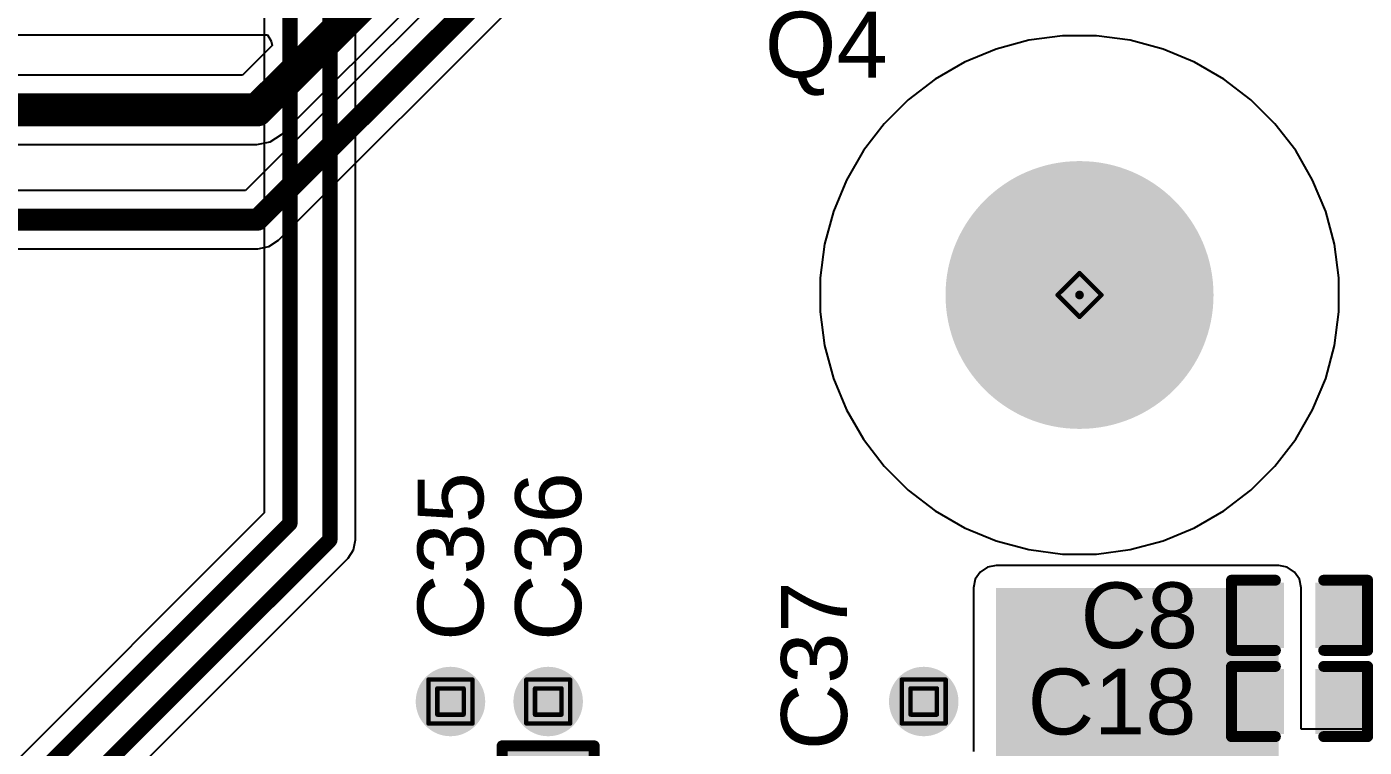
# Model space of a CAD drawing. Header units: inches. Extents: x -6 to 198, y 0 to 119.
# Drawn here: x 22.82 to 38.29, y 22.18 to 30.52 of the extents above; entities that cross this region are included whole.
import ezdxf

# ---------------------------------------------------------------- set-up
doc = ezdxf.new("R2010")
doc.units = ezdxf.units.IN
for name, color, linetype in [('Bottom Layer', 5, 'Continuous'), ('Bottom Solder', 6, 'Continuous'), ('Drill Drawing', 1, 'Continuous'), ('Multi-Layer', 9, 'Continuous'), ('Pad Holes', 156, 'Continuous'), ('Top Layer', 1, 'Continuous'), ('Top Overlay', 2, 'Continuous'), ('Top Paste', 8, 'Continuous'), ('Top Solder', 216, 'Continuous'), ('Via Holes', 16, 'Continuous')]:
    doc.layers.add(name, color=color, linetype=linetype)
doc.styles.add('Arial', font='', dxfattribs={"height": 0.2})
doc.styles.get('Arial').set_extended_font_data('Arial')

# ---------------------------------------------------------------- blocks, each defined once
blk = doc.blocks.new('C___0603_95')
at = {"layer": 'Top Layer'}
for points in [[(-0.381, 0.445), (-0.381, -0.445), (-1.143, -0.445), (-1.143, 0.445)], [(1.143, 0.445), (1.143, -0.445), (0.381, -0.445), (0.381, 0.445)]]:
    blk.add_hatch(color=1, dxfattribs=at).paths.add_polyline_path(points)
at = {"layer": 'Top Paste'}
for points in [[(-0.381, 0.445), (-0.381, -0.445), (-1.143, -0.445), (-1.143, 0.445)], [(1.143, 0.445), (1.143, -0.445), (0.381, -0.445), (0.381, 0.445)]]:
    blk.add_hatch(color=8, dxfattribs=at).paths.add_polyline_path(points)
at = {"layer": 'Top Solder'}
for points in [[(-0.321, 0.504), (-0.321, -0.504), (-1.203, -0.504), (-1.203, 0.504)], [(1.203, 0.504), (1.203, -0.504), (0.321, -0.504), (0.321, 0.504)]]:
    blk.add_hatch(color=216, dxfattribs=at).paths.add_polyline_path(points)
at = {"layer": 'Top Overlay', "const_width": 0.127}
for points in [[(-0.457, 0.533), (-1.245, 0.533)], [(-1.245, -0.533), (-1.245, 0.533)], [(1.245, 0.533), (0.457, 0.533)], [(1.245, -0.533), (1.245, 0.533)], [(-0.457, -0.533), (-1.245, -0.533)], [(1.245, -0.533), (0.457, -0.533)]]:
    blk.add_lwpolyline(points, dxfattribs=at)
at = {"layer": 'Top Overlay', "const_width": 0.0635}
for points in [[(-1.276, 0.533, 1), (-1.213, 0.533, 1)], [(-1.276, 0.533, 1), (-1.213, 0.533, 1)], [(-0.489, 0.533, 1), (-0.425, 0.533, 1)], [(0.425, 0.533, 1), (0.489, 0.533, 1)], [(1.213, 0.533, 1), (1.276, 0.533, 1)], [(1.213, 0.533, 1), (1.276, 0.533, 1)], [(-1.276, -0.533, 1), (-1.213, -0.533, 1)], [(-1.276, -0.533, 1), (-1.213, -0.533, 1)], [(-0.489, -0.533, 1), (-0.425, -0.533, 1)], [(0.425, -0.533, 1), (0.489, -0.533, 1)], [(1.213, -0.533, 1), (1.276, -0.533, 1)], [(1.213, -0.533, 1), (1.276, -0.533, 1)]]:
    blk.add_lwpolyline(points, format="xyb", close=True, dxfattribs=at)
blk = doc.blocks.new('C___0402_112')
at = {"layer": 'Top Layer'}
for points in [[(-0.699, -0.318), (-0.699, 0.318), (-0.241, 0.318), (-0.241, -0.318)], [(0.241, -0.318), (0.241, 0.318), (0.699, 0.318), (0.699, -0.318)]]:
    blk.add_hatch(color=1, dxfattribs=at).paths.add_polyline_path(points)
at = {"layer": 'Top Paste'}
for points in [[(-0.699, -0.318), (-0.699, 0.318), (-0.241, 0.318), (-0.241, -0.318)], [(0.241, -0.318), (0.241, 0.318), (0.699, 0.318), (0.699, -0.318)]]:
    blk.add_hatch(color=8, dxfattribs=at).paths.add_polyline_path(points)
at = {"layer": 'Top Solder'}
for points in [[(-0.758, -0.377), (-0.758, 0.377), (-0.181, 0.377), (-0.181, -0.377)], [(0.181, -0.377), (0.181, 0.377), (0.758, 0.377), (0.758, -0.377)]]:
    blk.add_hatch(color=216, dxfattribs=at).paths.add_polyline_path(points)
at = {"layer": 'Top Overlay', "const_width": 0.127}
for points in [[(-0.279, 0.406), (-0.787, 0.406)], [(-0.787, 0.406), (-0.787, -0.406)], [(0.787, 0.406), (0.279, 0.406)], [(0.787, 0.406), (0.787, -0.406)], [(-0.279, -0.406), (-0.787, -0.406)], [(0.787, -0.406), (0.279, -0.406)]]:
    blk.add_lwpolyline(points, dxfattribs=at)
at = {"layer": 'Top Overlay', "const_width": 0.0635}
for points in [[(-0.819, 0.406, 1), (-0.756, 0.406, 1)], [(-0.819, 0.406, 1), (-0.756, 0.406, 1)], [(-0.311, 0.406, 1), (-0.248, 0.406, 1)], [(0.248, 0.406, 1), (0.311, 0.406, 1)], [(0.756, 0.406, 1), (0.819, 0.406, 1)], [(0.756, 0.406, 1), (0.819, 0.406, 1)], [(-0.819, -0.406, 1), (-0.756, -0.406, 1)], [(-0.819, -0.406, 1), (-0.756, -0.406, 1)], [(-0.311, -0.406, 1), (-0.248, -0.406, 1)], [(0.248, -0.406, 1), (0.311, -0.406, 1)], [(0.756, -0.406, 1), (0.819, -0.406, 1)], [(0.756, -0.406, 1), (0.819, -0.406, 1)]]:
    blk.add_lwpolyline(points, format="xyb", close=True, dxfattribs=at)
blk = doc.blocks.new('C___0402_121')
at = {"layer": 'Top Layer'}
for points in [[(-0.699, -0.318), (-0.699, 0.318), (-0.241, 0.318), (-0.241, -0.318)], [(0.241, -0.318), (0.241, 0.318), (0.699, 0.318), (0.699, -0.318)]]:
    blk.add_hatch(color=1, dxfattribs=at).paths.add_polyline_path(points)
at = {"layer": 'Top Paste'}
for points in [[(-0.699, -0.318), (-0.699, 0.318), (-0.241, 0.318), (-0.241, -0.318)], [(0.241, -0.318), (0.241, 0.318), (0.699, 0.318), (0.699, -0.318)]]:
    blk.add_hatch(color=8, dxfattribs=at).paths.add_polyline_path(points)
at = {"layer": 'Top Solder'}
for points in [[(-0.758, -0.377), (-0.758, 0.377), (-0.181, 0.377), (-0.181, -0.377)], [(0.181, -0.377), (0.181, 0.377), (0.758, 0.377), (0.758, -0.377)]]:
    blk.add_hatch(color=216, dxfattribs=at).paths.add_polyline_path(points)
at = {"layer": 'Top Overlay', "const_width": 0.127}
for points in [[(-0.279, 0.406), (-0.787, 0.406)], [(-0.787, 0.406), (-0.787, -0.406)], [(0.787, 0.406), (0.279, 0.406)], [(0.787, 0.406), (0.787, -0.406)], [(-0.279, -0.406), (-0.787, -0.406)], [(0.787, -0.406), (0.279, -0.406)]]:
    blk.add_lwpolyline(points, dxfattribs=at)
at = {"layer": 'Top Overlay', "const_width": 0.0635}
for points in [[(-0.819, 0.406, 1), (-0.756, 0.406, 1)], [(-0.819, 0.406, 1), (-0.756, 0.406, 1)], [(-0.311, 0.406, 1), (-0.248, 0.406, 1)], [(0.248, 0.406, 1), (0.311, 0.406, 1)], [(0.756, 0.406, 1), (0.819, 0.406, 1)], [(0.756, 0.406, 1), (0.819, 0.406, 1)], [(-0.819, -0.406, 1), (-0.756, -0.406, 1)], [(-0.819, -0.406, 1), (-0.756, -0.406, 1)], [(-0.311, -0.406, 1), (-0.248, -0.406, 1)], [(0.248, -0.406, 1), (0.311, -0.406, 1)], [(0.756, -0.406, 1), (0.819, -0.406, 1)], [(0.756, -0.406, 1), (0.819, -0.406, 1)]]:
    blk.add_lwpolyline(points, format="xyb", close=True, dxfattribs=at)

msp = doc.modelspace()

# ---------------------------------------------------------------- hatches: boundary and pattern name
at = {"layer": 'Bottom Layer'}
h = msp.add_hatch(color=5, dxfattribs=at)
edge = h.paths.add_edge_path()
edge.add_arc((27.724, 22.713), 0.3, 0, 360)
h = msp.add_hatch(color=5, dxfattribs=at)
edge = h.paths.add_edge_path()
edge.add_arc((28.854, 22.713), 0.3, 0, 360)
h = msp.add_hatch(color=5, dxfattribs=at)
edge = h.paths.add_edge_path()
edge.add_arc((33.198, 22.713), 0.3, 0, 360)
at = {"layer": 'Bottom Solder'}
h = msp.add_hatch(color=6, dxfattribs=at)
edge = h.paths.add_edge_path()
edge.add_arc((35, 27.419), 0.0508, 0, 360)
h = msp.add_hatch(color=6, dxfattribs=at)
edge = h.paths.add_edge_path()
edge.add_arc((27.724, 22.713), 0.402, 0, 360)
h = msp.add_hatch(color=6, dxfattribs=at)
edge = h.paths.add_edge_path()
edge.add_arc((28.854, 22.713), 0.402, 0, 360)
h = msp.add_hatch(color=6, dxfattribs=at)
edge = h.paths.add_edge_path()
edge.add_arc((33.198, 22.713), 0.402, 0, 360)
at = {"layer": 'Pad Holes'}
h = msp.add_hatch(color=7, dxfattribs=at)
edge = h.paths.add_edge_path()
edge.add_arc((35, 27.419), 1.55, 0, 360)
at = {"layer": 'Top Layer'}
msp.add_hatch(color=1, dxfattribs=at).paths.add_polyline_path([(34.034, 21.312), (37.304, 21.312), (37.304, 24.028), (34.034, 24.028)])
h = msp.add_hatch(color=1, dxfattribs=at)
edge = h.paths.add_edge_path()
edge.add_arc((27.724, 22.713), 0.3, 0, 360)
h = msp.add_hatch(color=1, dxfattribs=at)
edge = h.paths.add_edge_path()
edge.add_arc((28.854, 22.713), 0.3, 0, 360)
h = msp.add_hatch(color=1, dxfattribs=at)
edge = h.paths.add_edge_path()
edge.add_arc((33.198, 22.713), 0.3, 0, 360)
at = {"layer": 'Top Solder'}
h = msp.add_hatch(color=216, dxfattribs=at)
edge = h.paths.add_edge_path()
edge.add_arc((35, 27.419), 0.0508, 0, 360)
h = msp.add_hatch(color=216, dxfattribs=at)
edge = h.paths.add_edge_path()
edge.add_arc((27.724, 22.713), 0.402, 0, 360)
h = msp.add_hatch(color=216, dxfattribs=at)
edge = h.paths.add_edge_path()
edge.add_arc((28.854, 22.713), 0.402, 0, 360)
h = msp.add_hatch(color=216, dxfattribs=at)
edge = h.paths.add_edge_path()
edge.add_arc((33.198, 22.713), 0.402, 0, 360)
at = {"layer": 'Via Holes'}
h = msp.add_hatch(color=7, dxfattribs=at)
edge = h.paths.add_edge_path()
edge.add_arc((27.724, 22.713), 0.15, 0, 360)
h = msp.add_hatch(color=7, dxfattribs=at)
edge = h.paths.add_edge_path()
edge.add_arc((28.854, 22.713), 0.15, 0, 360)
h = msp.add_hatch(color=7, dxfattribs=at)
edge = h.paths.add_edge_path()
edge.add_arc((33.198, 22.713), 0.15, 0, 360)

# ---------------------------------------------------------------- linework, layer by layer
at = {"layer": 'Bottom Layer'}
for p, q in [((25.77, 29.278), (28.497, 32.004)), ((28.586, 31.858), (25.355, 28.628)), ((25.733, 28.053), (29.092, 31.412)), ((17.444, 30.43), (25.608, 30.43)), ((25.608, 30.43), (25.652, 30.359)), ((25.652, 30.359), (25.663, 30.306)), ((34.413, 30.368), (34.034, 30.266)), ((34.803, 30.419), (34.413, 30.368)), ((35.197, 30.419), (34.803, 30.419)), ((35.587, 30.368), (35.197, 30.419)), ((35.966, 30.266), (35.587, 30.368)), ((25.663, 30.306), (25.32, 29.963)), ((34.034, 30.266), (33.67, 30.116)), ((36.33, 30.116), (35.966, 30.266)), ((33.67, 30.116), (33.33, 29.919)), ((36.67, 29.919), (36.33, 30.116)), ((25.32, 29.963), (22.175, 29.963)), ((33.33, 29.919), (33.018, 29.68)), ((36.982, 29.68), (36.67, 29.919)), ((33.018, 29.68), (32.74, 29.402)), ((37.26, 29.402), (36.982, 29.68)), ((32.74, 29.402), (32.5, 29.09)), ((37.5, 29.09), (37.26, 29.402)), ((25.64, 29.191), (25.77, 29.278)), ((22.175, 29.16), (25.486, 29.16)), ((25.486, 29.16), (25.64, 29.191)), ((32.5, 29.09), (32.304, 28.749)), ((37.696, 28.749), (37.5, 29.09)), ((25.355, 28.628), (21.326, 28.628)), ((32.304, 28.749), (32.153, 28.386)), ((37.847, 28.386), (37.696, 28.749)), ((32.153, 28.386), (32.051, 28.006)), ((37.949, 28.006), (37.847, 28.386)), ((25.624, 27.98), (25.733, 28.053)), ((32.051, 28.006), (32, 27.616)), ((38, 27.616), (37.949, 28.006)), ((21.326, 27.955), (25.495, 27.955)), ((25.495, 27.955), (25.624, 27.98)), ((32, 27.616), (32, 27.223)), ((38, 27.223), (38, 27.616)), ((32, 27.223), (32.051, 26.833)), ((37.949, 26.833), (38, 27.223)), ((32.051, 26.833), (32.153, 26.453)), ((37.847, 26.453), (37.949, 26.833)), ((32.153, 26.453), (32.304, 26.09)), ((37.696, 26.09), (37.847, 26.453)), ((32.304, 26.09), (32.5, 25.749)), ((37.5, 25.749), (37.696, 26.09)), ((32.5, 25.749), (32.74, 25.437)), ((37.26, 25.437), (37.5, 25.749)), ((32.74, 25.437), (33.018, 25.159)), ((36.982, 25.159), (37.26, 25.437)), ((33.018, 25.159), (33.33, 24.92)), ((36.67, 24.92), (36.982, 25.159)), ((33.33, 24.92), (33.67, 24.723)), ((36.33, 24.723), (36.67, 24.92)), ((33.67, 24.723), (34.034, 24.572)), ((35.966, 24.572), (36.33, 24.723)), ((34.034, 24.572), (34.413, 24.471)), ((34.413, 24.471), (34.803, 24.419)), ((35.197, 24.419), (35.587, 24.471)), ((35.587, 24.471), (35.966, 24.572)), ((34.803, 24.419), (35.197, 24.419))]:
    msp.add_line(p, q, dxfattribs=at)
for points, const_width in [([(25.486, 29.561), (28.389, 32.464)], 0.381), ([(25.495, 28.291), (28.952, 31.749)], 0.254), ([(21.793, 29.561), (25.486, 29.561)], 0.381), ([(20.879, 28.291), (25.495, 28.291)], 0.254)]:
    msp.add_lwpolyline(points, dxfattribs=dict(at, const_width=const_width))
for points, const_width in [([(25.391, 29.561, 1), (25.582, 29.561, 1)], 0.191), ([(25.391, 29.561, 1), (25.582, 29.561, 1)], 0.191), ([(25.431, 28.291, 1), (25.558, 28.291, 1)], 0.127), ([(25.431, 28.291, 1), (25.558, 28.291, 1)], 0.127)]:
    msp.add_lwpolyline(points, format="xyb", close=True, dxfattribs=dict(at, const_width=const_width))
at = {"layer": 'Drill Drawing', "const_width": 0.0508}
for points in [[(34.746, 27.419), (35, 27.673)], [(35, 27.673), (35.254, 27.419)], [(34.746, 27.419), (35, 27.165)], [(35, 27.165), (35.254, 27.419)], [(27.47, 22.967), (27.978, 22.967)], [(27.47, 22.459), (27.47, 22.967)], [(27.978, 22.459), (27.978, 22.967)], [(28.6, 22.967), (29.108, 22.967)], [(28.6, 22.459), (28.6, 22.967)], [(29.108, 22.459), (29.108, 22.967)], [(32.944, 22.967), (33.452, 22.967)], [(32.944, 22.459), (32.944, 22.967)], [(33.452, 22.459), (33.452, 22.967)], [(27.572, 22.865), (27.877, 22.865)], [(27.572, 22.561), (27.572, 22.865)], [(27.877, 22.561), (27.877, 22.865)], [(28.702, 22.865), (29.007, 22.865)], [(28.702, 22.561), (28.702, 22.865)], [(29.007, 22.561), (29.007, 22.865)], [(33.045, 22.865), (33.35, 22.865)], [(33.045, 22.561), (33.045, 22.865)], [(33.35, 22.561), (33.35, 22.865)], [(27.47, 22.459), (27.978, 22.459)], [(27.572, 22.561), (27.877, 22.561)], [(28.6, 22.459), (29.108, 22.459)], [(28.702, 22.561), (29.007, 22.561)], [(32.944, 22.459), (33.452, 22.459)], [(33.045, 22.561), (33.35, 22.561)]]:
    msp.add_lwpolyline(points, dxfattribs=at)
at = {"layer": 'Drill Drawing', "const_width": 0.0254}
for points in [[(34.987, 27.673, 1), (35.013, 27.673, 1)], [(34.987, 27.673, 1), (35.013, 27.673, 1)], [(34.733, 27.419, 1), (34.759, 27.419, 1)], [(34.733, 27.419, 1), (34.759, 27.419, 1)], [(35.241, 27.419, 1), (35.267, 27.419, 1)], [(35.241, 27.419, 1), (35.267, 27.419, 1)], [(34.987, 27.165, 1), (35.013, 27.165, 1)], [(34.987, 27.165, 1), (35.013, 27.165, 1)], [(27.457, 22.967, 1), (27.483, 22.967, 1)], [(27.457, 22.967, 1), (27.483, 22.967, 1)], [(27.965, 22.967, 1), (27.991, 22.967, 1)], [(27.965, 22.967, 1), (27.991, 22.967, 1)], [(28.588, 22.967, 1), (28.613, 22.967, 1)], [(28.588, 22.967, 1), (28.613, 22.967, 1)], [(29.096, 22.967, 1), (29.121, 22.967, 1)], [(29.096, 22.967, 1), (29.121, 22.967, 1)], [(32.931, 22.967, 1), (32.957, 22.967, 1)], [(32.931, 22.967, 1), (32.957, 22.967, 1)], [(33.439, 22.967, 1), (33.465, 22.967, 1)], [(33.439, 22.967, 1), (33.465, 22.967, 1)], [(27.559, 22.865, 1), (27.584, 22.865, 1)], [(27.559, 22.865, 1), (27.584, 22.865, 1)], [(27.864, 22.865, 1), (27.889, 22.865, 1)], [(27.864, 22.865, 1), (27.889, 22.865, 1)], [(28.689, 22.865, 1), (28.715, 22.865, 1)], [(28.689, 22.865, 1), (28.715, 22.865, 1)], [(28.994, 22.865, 1), (29.02, 22.865, 1)], [(28.994, 22.865, 1), (29.02, 22.865, 1)], [(33.033, 22.865, 1), (33.058, 22.865, 1)], [(33.033, 22.865, 1), (33.058, 22.865, 1)], [(33.338, 22.865, 1), (33.363, 22.865, 1)], [(33.338, 22.865, 1), (33.363, 22.865, 1)], [(27.457, 22.459, 1), (27.483, 22.459, 1)], [(27.457, 22.459, 1), (27.483, 22.459, 1)], [(27.559, 22.561, 1), (27.584, 22.561, 1)], [(27.559, 22.561, 1), (27.584, 22.561, 1)], [(27.864, 22.561, 1), (27.889, 22.561, 1)], [(27.864, 22.561, 1), (27.889, 22.561, 1)], [(27.965, 22.459, 1), (27.991, 22.459, 1)], [(27.965, 22.459, 1), (27.991, 22.459, 1)], [(28.588, 22.459, 1), (28.613, 22.459, 1)], [(28.588, 22.459, 1), (28.613, 22.459, 1)], [(28.689, 22.561, 1), (28.715, 22.561, 1)], [(28.689, 22.561, 1), (28.715, 22.561, 1)], [(28.994, 22.561, 1), (29.02, 22.561, 1)], [(28.994, 22.561, 1), (29.02, 22.561, 1)], [(29.096, 22.459, 1), (29.121, 22.459, 1)], [(29.096, 22.459, 1), (29.121, 22.459, 1)], [(32.931, 22.459, 1), (32.957, 22.459, 1)], [(32.931, 22.459, 1), (32.957, 22.459, 1)], [(33.033, 22.561, 1), (33.058, 22.561, 1)], [(33.033, 22.561, 1), (33.058, 22.561, 1)], [(33.338, 22.561, 1), (33.363, 22.561, 1)], [(33.338, 22.561, 1), (33.363, 22.561, 1)], [(33.439, 22.459, 1), (33.465, 22.459, 1)], [(33.439, 22.459, 1), (33.465, 22.459, 1)]]:
    msp.add_lwpolyline(points, format="xyb", close=True, dxfattribs=at)
at = {"layer": 'Multi-Layer'}
for p, q in [((34.413, 30.368), (34.034, 30.266)), ((34.803, 30.419), (34.413, 30.368)), ((35, 30.419), (34.803, 30.419)), ((35.197, 30.419), (35, 30.419)), ((35.587, 30.368), (35.197, 30.419)), ((35.966, 30.266), (35.587, 30.368)), ((34.034, 30.266), (33.67, 30.116)), ((36.33, 30.116), (35.966, 30.266)), ((33.67, 30.116), (33.33, 29.919)), ((36.67, 29.919), (36.33, 30.116)), ((33.33, 29.919), (33.018, 29.68)), ((36.982, 29.68), (36.67, 29.919)), ((33.018, 29.68), (32.74, 29.402)), ((37.26, 29.402), (36.982, 29.68)), ((32.74, 29.402), (32.5, 29.09)), ((37.5, 29.09), (37.26, 29.402)), ((32.5, 29.09), (32.304, 28.749)), ((37.696, 28.749), (37.5, 29.09)), ((32.304, 28.749), (32.153, 28.386)), ((37.847, 28.386), (37.696, 28.749)), ((32.153, 28.386), (32.051, 28.006)), ((37.949, 28.006), (37.847, 28.386)), ((32.051, 28.006), (32, 27.616)), ((38, 27.616), (37.949, 28.006)), ((32, 27.616), (32, 27.419)), ((38, 27.419), (38, 27.616)), ((32, 27.419), (32, 27.419)), ((32, 27.419), (32, 27.223)), ((38, 27.223), (38, 27.419)), ((32, 27.223), (32.051, 26.833)), ((37.949, 26.833), (38, 27.223)), ((32.051, 26.833), (32.153, 26.453)), ((37.847, 26.453), (37.949, 26.833)), ((32.153, 26.453), (32.304, 26.09)), ((37.696, 26.09), (37.847, 26.453)), ((32.304, 26.09), (32.5, 25.749)), ((37.5, 25.749), (37.696, 26.09)), ((32.5, 25.749), (32.74, 25.437)), ((37.26, 25.437), (37.5, 25.749)), ((32.74, 25.437), (33.018, 25.159)), ((36.982, 25.159), (37.26, 25.437)), ((33.018, 25.159), (33.33, 24.92)), ((36.67, 24.92), (36.982, 25.159)), ((33.33, 24.92), (33.67, 24.723)), ((36.33, 24.723), (36.67, 24.92)), ((33.67, 24.723), (34.034, 24.572)), ((35.966, 24.572), (36.33, 24.723)), ((34.034, 24.572), (34.413, 24.471)), ((34.413, 24.471), (34.803, 24.419)), ((35.197, 24.419), (35.587, 24.471)), ((35.587, 24.471), (35.966, 24.572)), ((34.803, 24.419), (35, 24.419)), ((35, 24.419), (35.197, 24.419))]:
    msp.add_line(p, q, dxfattribs=at)
at = {"layer": 'Top Layer'}
for p, q in [((26.627, 24.583), (26.627, 46.215)), ((25.569, 42.839), (25.569, 24.898)), ((34.413, 30.368), (34.034, 30.266)), ((34.803, 30.419), (34.413, 30.368)), ((35.197, 30.419), (34.803, 30.419)), ((35.587, 30.368), (35.197, 30.419)), ((35.966, 30.266), (35.587, 30.368)), ((34.034, 30.266), (33.67, 30.116)), ((36.33, 30.116), (35.966, 30.266)), ((33.67, 30.116), (33.33, 29.919)), ((36.67, 29.919), (36.33, 30.116)), ((33.33, 29.919), (33.018, 29.68)), ((36.982, 29.68), (36.67, 29.919)), ((33.018, 29.68), (32.74, 29.402)), ((37.26, 29.402), (36.982, 29.68)), ((32.74, 29.402), (32.5, 29.09)), ((37.5, 29.09), (37.26, 29.402)), ((32.5, 29.09), (32.304, 28.749)), ((37.696, 28.749), (37.5, 29.09)), ((32.304, 28.749), (32.153, 28.386)), ((37.847, 28.386), (37.696, 28.749)), ((32.153, 28.386), (32.051, 28.006)), ((37.949, 28.006), (37.847, 28.386)), ((32.051, 28.006), (32, 27.616)), ((38, 27.616), (37.949, 28.006)), ((32, 27.616), (32, 27.223)), ((38, 27.223), (38, 27.616)), ((32, 27.223), (32.051, 26.833)), ((37.949, 26.833), (38, 27.223)), ((32.051, 26.833), (32.153, 26.453)), ((37.847, 26.453), (37.949, 26.833)), ((32.153, 26.453), (32.304, 26.09)), ((37.696, 26.09), (37.847, 26.453)), ((32.304, 26.09), (32.5, 25.749)), ((37.5, 25.749), (37.696, 26.09)), ((32.5, 25.749), (32.74, 25.437)), ((37.26, 25.437), (37.5, 25.749)), ((32.74, 25.437), (33.018, 25.159)), ((36.982, 25.159), (37.26, 25.437)), ((33.018, 25.159), (33.33, 24.92)), ((36.67, 24.92), (36.982, 25.159)), ((33.33, 24.92), (33.67, 24.723)), ((36.33, 24.723), (36.67, 24.92)), ((25.569, 24.898), (20.647, 19.976)), ((33.67, 24.723), (34.034, 24.572)), ((35.966, 24.572), (36.33, 24.723)), ((26.54, 24.372), (26.604, 24.469)), ((26.604, 24.469), (26.627, 24.583)), ((34.034, 24.572), (34.413, 24.471)), ((34.413, 24.471), (34.803, 24.419)), ((35.197, 24.419), (35.587, 24.471)), ((35.587, 24.471), (35.966, 24.572)), ((21.617, 19.45), (26.54, 24.372)), ((34.803, 24.419), (35.197, 24.419)), ((33.85, 24.212), (33.794, 24.128)), ((33.935, 24.268), (33.85, 24.212)), ((34.034, 24.287), (33.935, 24.268)), ((37.304, 24.287), (34.034, 24.287)), ((37.403, 24.268), (37.304, 24.287)), ((37.487, 24.212), (37.403, 24.268)), ((37.543, 24.128), (37.487, 24.212)), ((33.794, 24.128), (33.775, 24.028)), ((33.775, 24.028), (33.775, 22.135)), ((37.563, 24.028), (37.543, 24.128)), ((37.563, 22.394), (37.563, 24.028)), ((38.759, 22.394), (37.563, 22.394))]:
    msp.add_line(p, q, dxfattribs=at)
at = {"layer": 'Top Layer', "const_width": 0.178}
for points in [[(26.329, 24.583), (26.329, 46.424)], [(25.867, 24.775), (25.867, 42.839)], [(20.857, 19.765), (25.867, 24.775)], [(21.32, 19.574), (26.329, 24.583)]]:
    msp.add_lwpolyline(points, dxfattribs=at)
at = {"layer": 'Top Layer', "const_width": 0.0889}
for points in [[(25.822, 24.775, 1), (25.911, 24.775, 1)], [(25.822, 24.775, 1), (25.911, 24.775, 1)], [(26.285, 24.583, 1), (26.373, 24.583, 1)], [(26.285, 24.583, 1), (26.373, 24.583, 1)]]:
    msp.add_lwpolyline(points, format="xyb", close=True, dxfattribs=at)

# ---------------------------------------------------------------- block references
for name, p, rotation in [('C___0402_121', (37.545, 23.711), 180), ('C___0402_112', (37.545, 22.713), 180), ('C___0603_95', (28.854, 20.955), 270)]:
    msp.add_blockref(name, p, dxfattribs=dict(rotation=rotation))

# ---------------------------------------------------------------- texts
at = {"layer": 'Top Overlay', "style": 'Arial'}
for s, p in [('Q4', (31.36, 29.936)), ('C8', (35.011, 23.33)), ('C18', (34.4, 22.332))]:
    msp.add_text(s, height=0.762, dxfattribs=at).set_placement(p)
for s, p in [('C35', (28.105, 23.415)), ('C36', (29.235, 23.415)), ('C37', (32.31, 22.15))]:
    msp.add_text(s, height=0.762, rotation=90, dxfattribs=at).set_placement(p)

doc.saveas('drawing.dxf')
